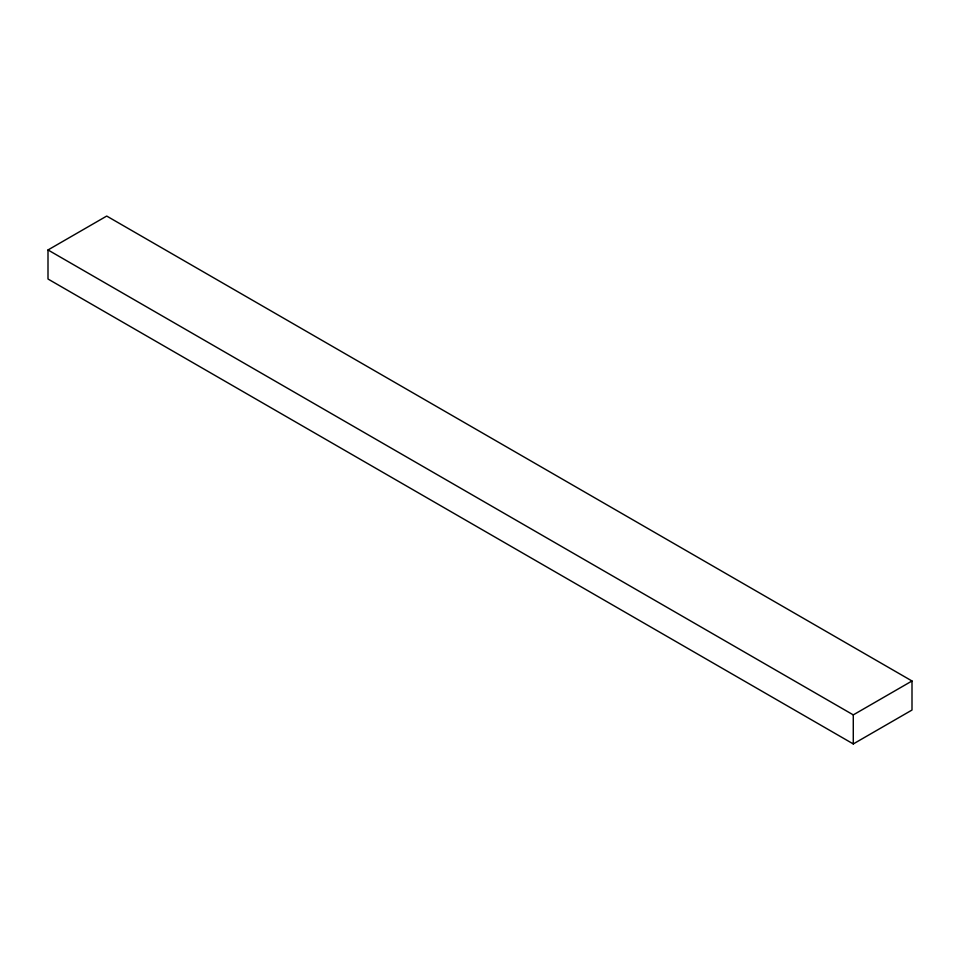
<?xml version="1.0" encoding="UTF-8"?>
<svg xmlns="http://www.w3.org/2000/svg" width="960" height="960" viewBox="0 0 960 960"><rect width="100%" height="100%" fill="white"/><g stroke="black" fill="none" stroke-linecap="round" stroke-linejoin="round"><path stroke-width="1.44" d="M48 249.96L106.716 216.06L912 680.988L912 710.04L853.284 743.94L48 279.012L48 249.96L853.284 714.888L912 680.988M853.284 714.888L853.284 743.94"/></g></svg>
